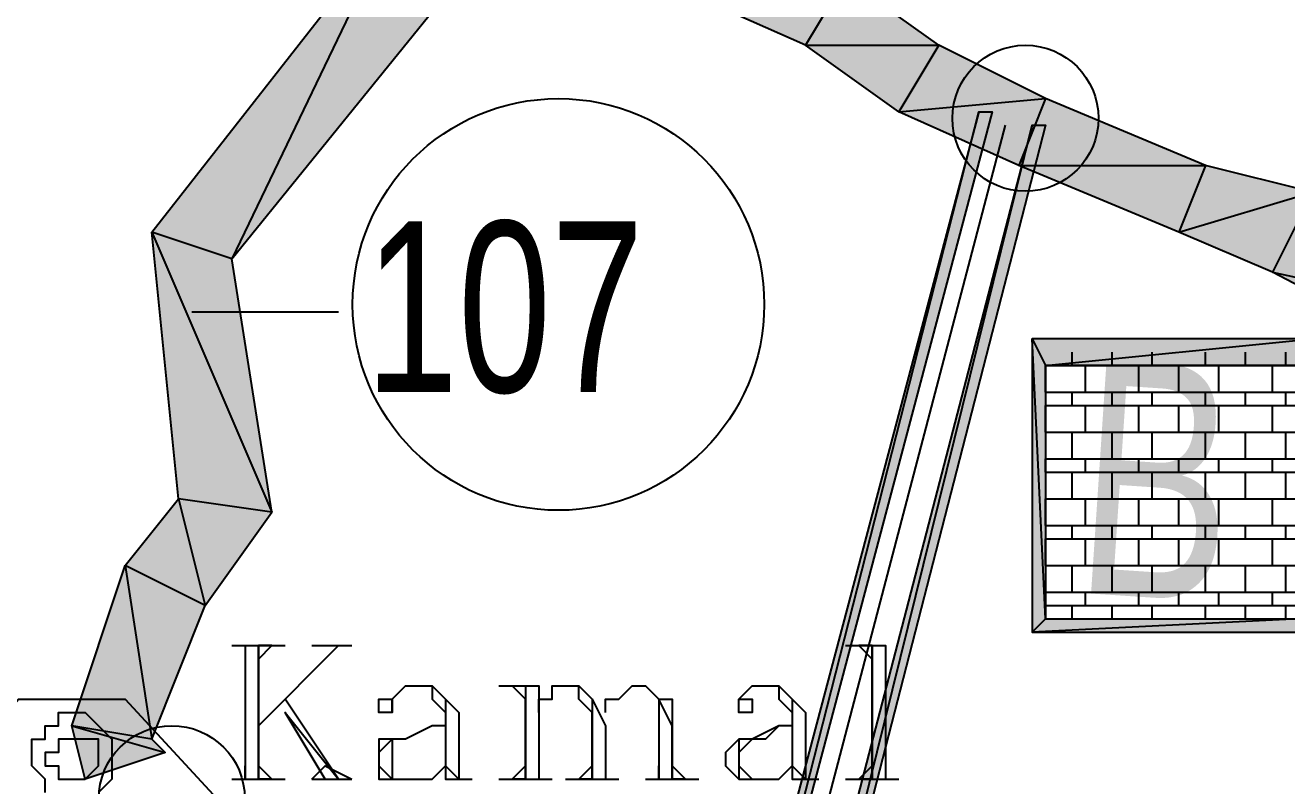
# Model space of a CAD drawing. Header units: millimetres. Extents: x 658 to 813, y 806 to 883.
# Drawn here: x 786.5097 to 786.7973, y 864.7721 to 864.9454 of the extents above; entities that cross this region are included whole.
import ezdxf

# ---------------------------------------------------------------- set-up
doc = ezdxf.new("R2010")
doc.units = ezdxf.units.MM
doc.header["$LTSCALE"] = 0.1
doc.linetypes.add('atContinuous2', pattern=[0])
for name, color, linetype in [('JL-ARTERI', 7, 'Continuous'), ('JL-TOLL', 7, 'Continuous'), ('LINK NAS BARU', 7, 'Continuous'), ('SYMBOL', 7, 'Continuous'), ('TEXT', 8, 'Continuous'), ('WISATA NASIONAL', 7, 'Continuous'), ('zat_Mask_solid', 7, 'Continuous')]:
    doc.layers.add(name, color=color, linetype=linetype)
doc.styles.add('Style2', font='arial.ttf', dxfattribs={"height": 0.2})

msp = doc.modelspace()

# ---------------------------------------------------------------- hatches: boundary and pattern name
at = {"layer": 'JL-ARTERI'}
for points in [[(786.59333, 864.96822), (786.55685, 864.89222), (786.53861, 864.8983)], [(786.60853, 864.95606), (786.59333, 864.96822), (786.55685, 864.89222)], [(786.66021, 864.95302), (786.69669, 864.95606), (786.68757, 864.94086)], [(786.69669, 864.95606), (786.68757, 864.94086), (786.71797, 864.94086)], [(786.68757, 864.94086), (786.71797, 864.94086), (786.70885, 864.92566)], [(786.71797, 864.94086), (786.70885, 864.92566), (786.74229, 864.9287)], [(786.70885, 864.92566), (786.74229, 864.9287), (786.73621, 864.9135)], [(786.74229, 864.9287), (786.73621, 864.9135), (786.77878, 864.9135)], [(786.73621, 864.9135), (786.77878, 864.9135), (786.7727, 864.8983)], [(786.77878, 864.9135), (786.7727, 864.8983), (786.8031, 864.90742)], [(786.7727, 864.8983), (786.8031, 864.90742), (786.79398, 864.88918)], [(786.8031, 864.90742), (786.79398, 864.88918), (786.8639, 864.87398)], [(786.79398, 864.88918), (786.8639, 864.87398), (786.85782, 864.85574)]]:
    msp.add_hatch(color=7, dxfattribs=at).paths.add_polyline_path(points)
h = msp.add_hatch(color=7, dxfattribs=at)
h.paths.add_polyline_path([(786.55685, 864.89222), (786.53861, 864.8983), (786.56597, 864.83446)], flags=17)
h.paths.add_polyline_path([(786.53861, 864.8983), (786.56597, 864.83446), (786.54469, 864.8375)], flags=17)
h = msp.add_hatch(color=7, dxfattribs=at)
h.paths.add_polyline_path([(786.53861, 864.78278), (786.52037, 864.78582), (786.54165, 864.77974)], flags=17)
h.paths.add_polyline_path([(786.52037, 864.78582), (786.54165, 864.77974), (786.52341, 864.77366)])
at = {"layer": 'JL-TOLL'}
for points in [[(786.64805, 864.62774), (786.65109, 864.62774), (786.72709, 864.92566)], [(786.65109, 864.62774), (786.72709, 864.92566), (786.73013, 864.92566)], [(786.66021, 864.61862), (786.66325, 864.61558), (786.73925, 864.92262)], [(786.66325, 864.61558), (786.73925, 864.92262), (786.74229, 864.92262)]]:
    msp.add_hatch(color=7, dxfattribs=at).paths.add_polyline_path(points)
at = {"layer": 'TEXT'}
h = msp.add_hatch(color=7, dxfattribs=at)
h.paths.add_polyline_path([(786.73925, 864.87398), (786.74229, 864.8679), (786.8031, 864.87398)])
h.paths.add_polyline_path([(786.74229, 864.8679), (786.8031, 864.87398), (786.80006, 864.8679)], flags=17)
h = msp.add_hatch(color=7, dxfattribs=at)
h.paths.add_polyline_path([(786.73925, 864.8071), (786.74229, 864.81014), (786.73925, 864.87398)])
h.paths.add_polyline_path([(786.74229, 864.81014), (786.73925, 864.87398), (786.74229, 864.8679)], flags=17)
h = msp.add_hatch(color=7, dxfattribs=at)
h.paths.add_polyline_path([(786.8031, 864.8071), (786.80006, 864.81014), (786.73925, 864.8071)])
h.paths.add_polyline_path([(786.80006, 864.81014), (786.73925, 864.8071), (786.74229, 864.81014)], flags=17)
at = {"layer": 'zat_Mask_solid'}
for points in [[(786.54469, 864.8375), (786.55077, 864.81318), (786.53253, 864.8223)], [(786.56597, 864.83446), (786.54469, 864.8375), (786.55077, 864.81318)], [(786.53253, 864.8223), (786.53861, 864.78278), (786.52037, 864.78582)], [(786.55077, 864.81318), (786.53253, 864.8223), (786.53861, 864.78278)]]:
    msp.add_hatch(color=7, dxfattribs=at).paths.add_polyline_path(points)

# ---------------------------------------------------------------- linework, layer by layer
at = {"layer": 'JL-ARTERI', "color": 7}
for points in [[(786.59333, 864.96822), (786.55685, 864.89222), (786.53861, 864.8983), (786.59333, 864.96822)], [(786.60853, 864.95606), (786.59333, 864.96822), (786.55685, 864.89222), (786.60853, 864.95606)], [(786.66021, 864.95302), (786.69669, 864.95606), (786.68757, 864.94086), (786.66021, 864.95302)], [(786.69669, 864.95606), (786.68757, 864.94086), (786.71797, 864.94086), (786.69669, 864.95606)], [(786.68757, 864.94086), (786.71797, 864.94086), (786.70885, 864.92566), (786.68757, 864.94086)], [(786.71797, 864.94086), (786.70885, 864.92566), (786.74229, 864.9287), (786.71797, 864.94086)], [(786.70885, 864.92566), (786.74229, 864.9287), (786.73621, 864.9135), (786.70885, 864.92566)], [(786.74229, 864.9287), (786.73621, 864.9135), (786.77878, 864.9135), (786.74229, 864.9287)], [(786.73621, 864.9135), (786.77878, 864.9135), (786.7727, 864.8983), (786.73621, 864.9135)], [(786.77878, 864.9135), (786.7727, 864.8983), (786.8031, 864.90742), (786.77878, 864.9135)], [(786.7727, 864.8983), (786.8031, 864.90742), (786.79398, 864.88918), (786.7727, 864.8983)], [(786.8031, 864.90742), (786.79398, 864.88918), (786.8639, 864.87398), (786.8031, 864.90742)], [(786.55685, 864.89222), (786.53861, 864.8983), (786.56597, 864.83446), (786.55685, 864.89222)], [(786.53861, 864.8983), (786.56597, 864.83446), (786.54469, 864.8375), (786.53861, 864.8983)], [(786.79398, 864.88918), (786.8639, 864.87398), (786.85782, 864.85574), (786.79398, 864.88918)], [(786.54469, 864.8375), (786.55077, 864.81318), (786.53253, 864.8223), (786.54469, 864.8375)], [(786.56597, 864.83446), (786.54469, 864.8375), (786.55077, 864.81318), (786.56597, 864.83446)], [(786.53253, 864.8223), (786.53861, 864.78278), (786.52037, 864.78582), (786.53253, 864.8223)], [(786.55077, 864.81318), (786.53253, 864.8223), (786.53861, 864.78278), (786.55077, 864.81318)], [(786.53861, 864.78278), (786.52037, 864.78582), (786.54165, 864.77974), (786.53861, 864.78278)], [(786.52037, 864.78582), (786.54165, 864.77974), (786.52341, 864.77366), (786.52037, 864.78582)]]:
    msp.add_lwpolyline(points, dxfattribs=at)
at = {"layer": 'JL-TOLL', "color": 7}
for points in [[(786.64805, 864.62774), (786.65109, 864.62774), (786.72709, 864.92566), (786.64805, 864.62774)], [(786.65109, 864.62774), (786.72709, 864.92566), (786.73013, 864.92566), (786.65109, 864.62774)], [(786.62981, 864.58213), (786.65413, 864.62166), (786.73317, 864.92262)], [(786.66021, 864.61862), (786.66325, 864.61558), (786.73925, 864.92262), (786.66021, 864.61862)], [(786.66325, 864.61558), (786.73925, 864.92262), (786.74229, 864.92262), (786.66325, 864.61558)]]:
    msp.add_lwpolyline(points, dxfattribs=at)
at = {"layer": 'LINK NAS BARU', "color": 7}
msp.add_lwpolyline([(786.58117, 864.88006), (786.54773, 864.88006)], dxfattribs=at)
at = {"layer": 'LINK NAS BARU', "color": 7, "linetype": 'atContinuous2'}
msp.add_circle((786.63126, 864.8818), 0.0469, dxfattribs=at)
at = {"layer": 'SYMBOL', "color": 7, "linetype": 'atContinuous2'}
for centre in [(786.73771, 864.92422), (786.54314, 864.76918)]:
    msp.add_circle(centre, 0.01664, dxfattribs=at)
at = {"layer": 'TEXT', "color": 7}
for points in [[(786.73925, 864.87398), (786.74229, 864.8679), (786.8031, 864.87398), (786.73925, 864.87398)], [(786.73925, 864.8071), (786.74229, 864.81014), (786.73925, 864.87398), (786.73925, 864.8071)], [(786.74229, 864.81014), (786.73925, 864.87398), (786.74229, 864.8679), (786.74229, 864.81014)], [(786.74229, 864.8679), (786.8031, 864.87398), (786.80006, 864.8679), (786.74229, 864.8679)], [(786.8031, 864.8071), (786.80006, 864.81014), (786.73925, 864.8071), (786.8031, 864.8071)], [(786.80006, 864.81014), (786.73925, 864.8071), (786.74229, 864.81014), (786.80006, 864.81014)], [(786.55685, 864.80406), (786.56901, 864.80406)], [(786.55685, 864.80406), (786.55989, 864.80406), (786.55989, 864.80102)], [(786.55989, 864.80406), (786.55989, 864.77366)], [(786.56293, 864.80406), (786.56293, 864.77366), (786.56293, 864.80406)], [(786.58117, 864.80406), (786.56293, 864.78582)], [(786.56293, 864.80102), (786.56597, 864.80406), (786.56293, 864.80406)], [(786.57509, 864.80406), (786.58421, 864.80406)], [(786.57813, 864.80406), (786.58117, 864.80406), (786.58421, 864.80406)], [(786.69669, 864.80406), (786.70581, 864.80406), (786.70581, 864.77366)], [(786.70277, 864.80406), (786.69973, 864.80406), (786.70277, 864.80102)], [(786.70277, 864.80406), (786.70277, 864.77366), (786.70277, 864.80406)], [(786.59333, 864.78886), (786.59333, 864.7919), (786.59333, 864.78886), (786.59029, 864.78886), (786.59029, 864.7919), (786.59333, 864.7919), (786.59637, 864.79494), (786.60245, 864.79494), (786.60549, 864.7919), (786.60853, 864.78886), (786.60853, 864.7767), (786.60853, 864.77366), (786.61157, 864.77366)], [(786.60245, 864.79494), (786.60245, 864.7919), (786.60549, 864.78886), (786.60549, 864.7767), (786.60549, 864.77366), (786.61157, 864.77366)], [(786.61765, 864.79494), (786.62677, 864.79494), (786.62677, 864.77366)], [(786.62069, 864.79494), (786.62373, 864.7919), (786.62069, 864.79494)], [(786.62373, 864.79494), (786.62373, 864.77366), (786.62373, 864.7919)], [(786.62677, 864.78886), (786.62677, 864.7919), (786.62981, 864.7919), (786.62981, 864.79494), (786.63589, 864.79494), (786.63893, 864.7919), (786.64197, 864.78582), (786.64197, 864.77366)], [(786.63893, 864.7919), (786.63893, 864.78582), (786.63893, 864.77366), (786.63893, 864.78886), (786.63589, 864.7919), (786.63589, 864.79494)], [(786.64197, 864.78886), (786.64197, 864.7919), (786.64501, 864.7919), (786.64805, 864.79494), (786.65109, 864.79494), (786.65413, 864.7919), (786.65717, 864.7919), (786.65717, 864.78582), (786.65717, 864.77366), (786.65717, 864.78582), (786.65413, 864.7919)], [(786.65109, 864.79494), (786.65413, 864.7919), (786.65413, 864.78886), (786.65413, 864.77366)], [(786.67237, 864.78886), (786.67237, 864.7919), (786.67541, 864.7919), (786.67541, 864.78886), (786.67237, 864.78886), (786.67237, 864.7919), (786.67541, 864.79494), (786.68149, 864.79494), (786.68453, 864.7919), (786.68757, 864.78886), (786.68757, 864.7767), (786.68757, 864.77366), (786.69061, 864.77366)], [(786.68149, 864.79494), (786.68149, 864.7919), (786.68453, 864.78886), (786.68453, 864.7767), (786.68453, 864.77366), (786.69061, 864.77366)], [(786.47173, 864.74934), (786.50821, 864.7919), (786.53253, 864.7919), (786.56901, 864.75238), (786.56901, 864.69462), (786.47173, 864.69462), (786.47173, 864.74934)], [(786.57813, 864.77366), (786.56901, 864.78886), (786.58117, 864.77366), (786.56901, 864.7919)], [(786.60549, 864.7919), (786.60549, 864.78886), (786.60549, 864.7767), (786.60853, 864.77366)], [(786.68453, 864.7919), (786.68453, 864.78886), (786.68453, 864.7767), (786.68757, 864.77366)], [(786.51429, 864.77062), (786.51429, 864.77366), (786.51125, 864.7767), (786.51125, 864.77974), (786.51125, 864.78278), (786.51429, 864.78278), (786.51429, 864.78582), (786.51733, 864.78582), (786.51733, 864.78886), (786.52037, 864.78886), (786.52341, 864.78886), (786.52645, 864.78582), (786.52949, 864.78278), (786.52949, 864.77974), (786.52949, 864.7767), (786.52949, 864.77366), (786.52645, 864.77062)], [(786.60549, 864.78582), (786.60245, 864.78582), (786.59637, 864.78278), (786.59029, 864.78278), (786.59029, 864.77974), (786.59029, 864.7767), (786.59029, 864.77366), (786.59637, 864.77366), (786.59941, 864.77366), (786.60245, 864.77366), (786.60549, 864.7767)], [(786.60245, 864.78582), (786.59637, 864.78278), (786.59333, 864.78278), (786.59333, 864.77974), (786.59333, 864.7767), (786.59333, 864.77366), (786.59637, 864.77366)], [(786.68453, 864.78582), (786.68149, 864.78582), (786.67541, 864.78278), (786.67237, 864.78278), (786.66933, 864.77974), (786.66933, 864.7767), (786.67237, 864.77366), (786.67541, 864.77366), (786.67845, 864.77366), (786.68149, 864.77366), (786.68453, 864.7767)], [(786.68149, 864.78582), (786.67845, 864.78278), (786.67541, 864.78278), (786.67237, 864.77974), (786.67237, 864.7767), (786.67541, 864.77366)], [(786.52645, 864.77974), (786.52645, 864.78278), (786.52341, 864.78278), (786.52037, 864.78278), (786.51733, 864.78278), (786.51733, 864.77974), (786.51429, 864.77974), (786.51429, 864.7767), (786.51733, 864.7767), (786.51733, 864.77366), (786.52037, 864.77366), (786.52341, 864.77366), (786.52645, 864.7767), (786.52645, 864.77974)], [(786.59333, 864.78278), (786.59029, 864.77974), (786.59029, 864.7767), (786.59333, 864.77366)], [(786.67237, 864.78278), (786.67237, 864.77974), (786.67237, 864.7767), (786.67237, 864.77366)], [(786.55685, 864.77366), (786.55989, 864.77366), (786.55989, 864.7767)], [(786.56293, 864.7767), (786.56597, 864.77366), (786.56293, 864.77366)], [(786.57509, 864.77366), (786.57813, 864.7767), (786.58421, 864.77366)], [(786.62373, 864.77366), (786.62069, 864.77366), (786.62373, 864.7767)], [(786.62677, 864.7767), (786.62677, 864.77366), (786.62981, 864.77366)], [(786.63893, 864.77366), (786.63589, 864.77366), (786.63893, 864.7767)], [(786.64197, 864.7767), (786.64197, 864.77366), (786.64501, 864.77366)], [(786.65109, 864.77366), (786.65413, 864.77366), (786.65413, 864.7767)], [(786.65717, 864.7767), (786.66021, 864.77366), (786.65717, 864.77366)], [(786.70277, 864.77366), (786.69973, 864.77366), (786.70277, 864.7767)], [(786.70581, 864.7767), (786.70581, 864.77366), (786.70885, 864.77366)], [(786.55685, 864.77366), (786.56901, 864.77366)], [(786.57509, 864.77366), (786.58421, 864.77366)], [(786.61765, 864.77366), (786.62981, 864.77366)], [(786.63285, 864.77366), (786.64501, 864.77366)], [(786.65109, 864.77366), (786.66325, 864.77366)], [(786.69669, 864.77366), (786.70885, 864.77366)]]:
    msp.add_lwpolyline(points, dxfattribs=at)
at = {"layer": 'WISATA NASIONAL', "color": 7}
for points in [[(786.74838, 864.8679), (786.74838, 864.87094)], [(786.7575, 864.8679), (786.7575, 864.87094)], [(786.76662, 864.8679), (786.76662, 864.87094)], [(786.77878, 864.8679), (786.77878, 864.87094)], [(786.7879, 864.8679), (786.7879, 864.87094)], [(786.79702, 864.8679), (786.79702, 864.87094)], [(786.74229, 864.8679), (786.8031, 864.8679)], [(786.74229, 864.86182), (786.74229, 864.8679)], [(786.75142, 864.86182), (786.75142, 864.8679)], [(786.76358, 864.86182), (786.76358, 864.8679)], [(786.7727, 864.86182), (786.7727, 864.8679)], [(786.78182, 864.86182), (786.78182, 864.8679)], [(786.79398, 864.86182), (786.79398, 864.8679)], [(786.74229, 864.86182), (786.8031, 864.86182)], [(786.74838, 864.85878), (786.74838, 864.86182)], [(786.7575, 864.85878), (786.7575, 864.86182)], [(786.76662, 864.85878), (786.76662, 864.86182)], [(786.77878, 864.85878), (786.77878, 864.86182)], [(786.7879, 864.85878), (786.7879, 864.86182)], [(786.79702, 864.85878), (786.79702, 864.86182)], [(786.74229, 864.85878), (786.8031, 864.85878)], [(786.74229, 864.8527), (786.74229, 864.85878)], [(786.75142, 864.8527), (786.75142, 864.85878)], [(786.76358, 864.8527), (786.76358, 864.85878)], [(786.7727, 864.8527), (786.7727, 864.85878)], [(786.78182, 864.8527), (786.78182, 864.85878)], [(786.79398, 864.8527), (786.79398, 864.85878)], [(786.74229, 864.8527), (786.8031, 864.8527)], [(786.74838, 864.84662), (786.74838, 864.8527)], [(786.7575, 864.84662), (786.7575, 864.8527)], [(786.76662, 864.84662), (786.76662, 864.8527)], [(786.77878, 864.84662), (786.77878, 864.8527)], [(786.7879, 864.84662), (786.7879, 864.8527)], [(786.79702, 864.84662), (786.79702, 864.8527)], [(786.74229, 864.84662), (786.8031, 864.84662)], [(786.74229, 864.84358), (786.74229, 864.84662)], [(786.75142, 864.84358), (786.75142, 864.84662)], [(786.76358, 864.84358), (786.76358, 864.84662)], [(786.7727, 864.84358), (786.7727, 864.84662)], [(786.78182, 864.84358), (786.78182, 864.84662)], [(786.79398, 864.84358), (786.79398, 864.84662)], [(786.74229, 864.84358), (786.8031, 864.84358)], [(786.74838, 864.8375), (786.74838, 864.84358)], [(786.7575, 864.8375), (786.7575, 864.84358)], [(786.76662, 864.8375), (786.76662, 864.84358)], [(786.77878, 864.8375), (786.77878, 864.84358)], [(786.7879, 864.8375), (786.7879, 864.84358)], [(786.79702, 864.8375), (786.79702, 864.84358)], [(786.74229, 864.8375), (786.8031, 864.8375)], [(786.74229, 864.83142), (786.74229, 864.8375)], [(786.75142, 864.83142), (786.75142, 864.8375)], [(786.76358, 864.83142), (786.76358, 864.8375)], [(786.7727, 864.83142), (786.7727, 864.8375)], [(786.78182, 864.83142), (786.78182, 864.8375)], [(786.79398, 864.83142), (786.79398, 864.8375)], [(786.74229, 864.83142), (786.8031, 864.83142)], [(786.74838, 864.82838), (786.74838, 864.83142)], [(786.7575, 864.82838), (786.7575, 864.83142)], [(786.76662, 864.82838), (786.76662, 864.83142)], [(786.77878, 864.82838), (786.77878, 864.83142)], [(786.7879, 864.82838), (786.7879, 864.83142)], [(786.79702, 864.82838), (786.79702, 864.83142)], [(786.74229, 864.82838), (786.8031, 864.82838)], [(786.74229, 864.8223), (786.74229, 864.82838)], [(786.75142, 864.8223), (786.75142, 864.82838)], [(786.76358, 864.8223), (786.76358, 864.82838)], [(786.7727, 864.8223), (786.7727, 864.82838)], [(786.78182, 864.8223), (786.78182, 864.82838)], [(786.79398, 864.8223), (786.79398, 864.82838)], [(786.74229, 864.8223), (786.8031, 864.8223)], [(786.74838, 864.81622), (786.74838, 864.8223)], [(786.7575, 864.81622), (786.7575, 864.8223)], [(786.76662, 864.81622), (786.76662, 864.8223)], [(786.77878, 864.81622), (786.77878, 864.8223)], [(786.7879, 864.81622), (786.7879, 864.8223)], [(786.79702, 864.81622), (786.79702, 864.8223)], [(786.74229, 864.81622), (786.8031, 864.81622)], [(786.74229, 864.81318), (786.74229, 864.81622)], [(786.75142, 864.81318), (786.75142, 864.81622)], [(786.76358, 864.81318), (786.76358, 864.81622)], [(786.7727, 864.81318), (786.7727, 864.81622)], [(786.78182, 864.81318), (786.78182, 864.81622)], [(786.79398, 864.81318), (786.79398, 864.81622)], [(786.74229, 864.81318), (786.8031, 864.81318)], [(786.74838, 864.81014), (786.74838, 864.81318)], [(786.7575, 864.81014), (786.7575, 864.81318)], [(786.76662, 864.81014), (786.76662, 864.81318)], [(786.77878, 864.81014), (786.77878, 864.81318)], [(786.7879, 864.81014), (786.7879, 864.81318)], [(786.79702, 864.81014), (786.79702, 864.81318)]]:
    msp.add_lwpolyline(points, dxfattribs=at)

# ---------------------------------------------------------------- texts
at = {"layer": 'LINK NAS BARU', "color": 7, "style": 'Style2', "width": 0.7}
msp.add_text('107', height=0.038913, rotation=0.0006, dxfattribs=at).set_placement((786.58725, 864.86182))
at = {"layer": 'TEXT', "color": 7, "style": 'Style2', "width": 0.7}
msp.add_text('B', height=0.05351, rotation=356.1882, dxfattribs=at).set_placement((786.74838, 864.81622))

doc.saveas('drawing.dxf')
